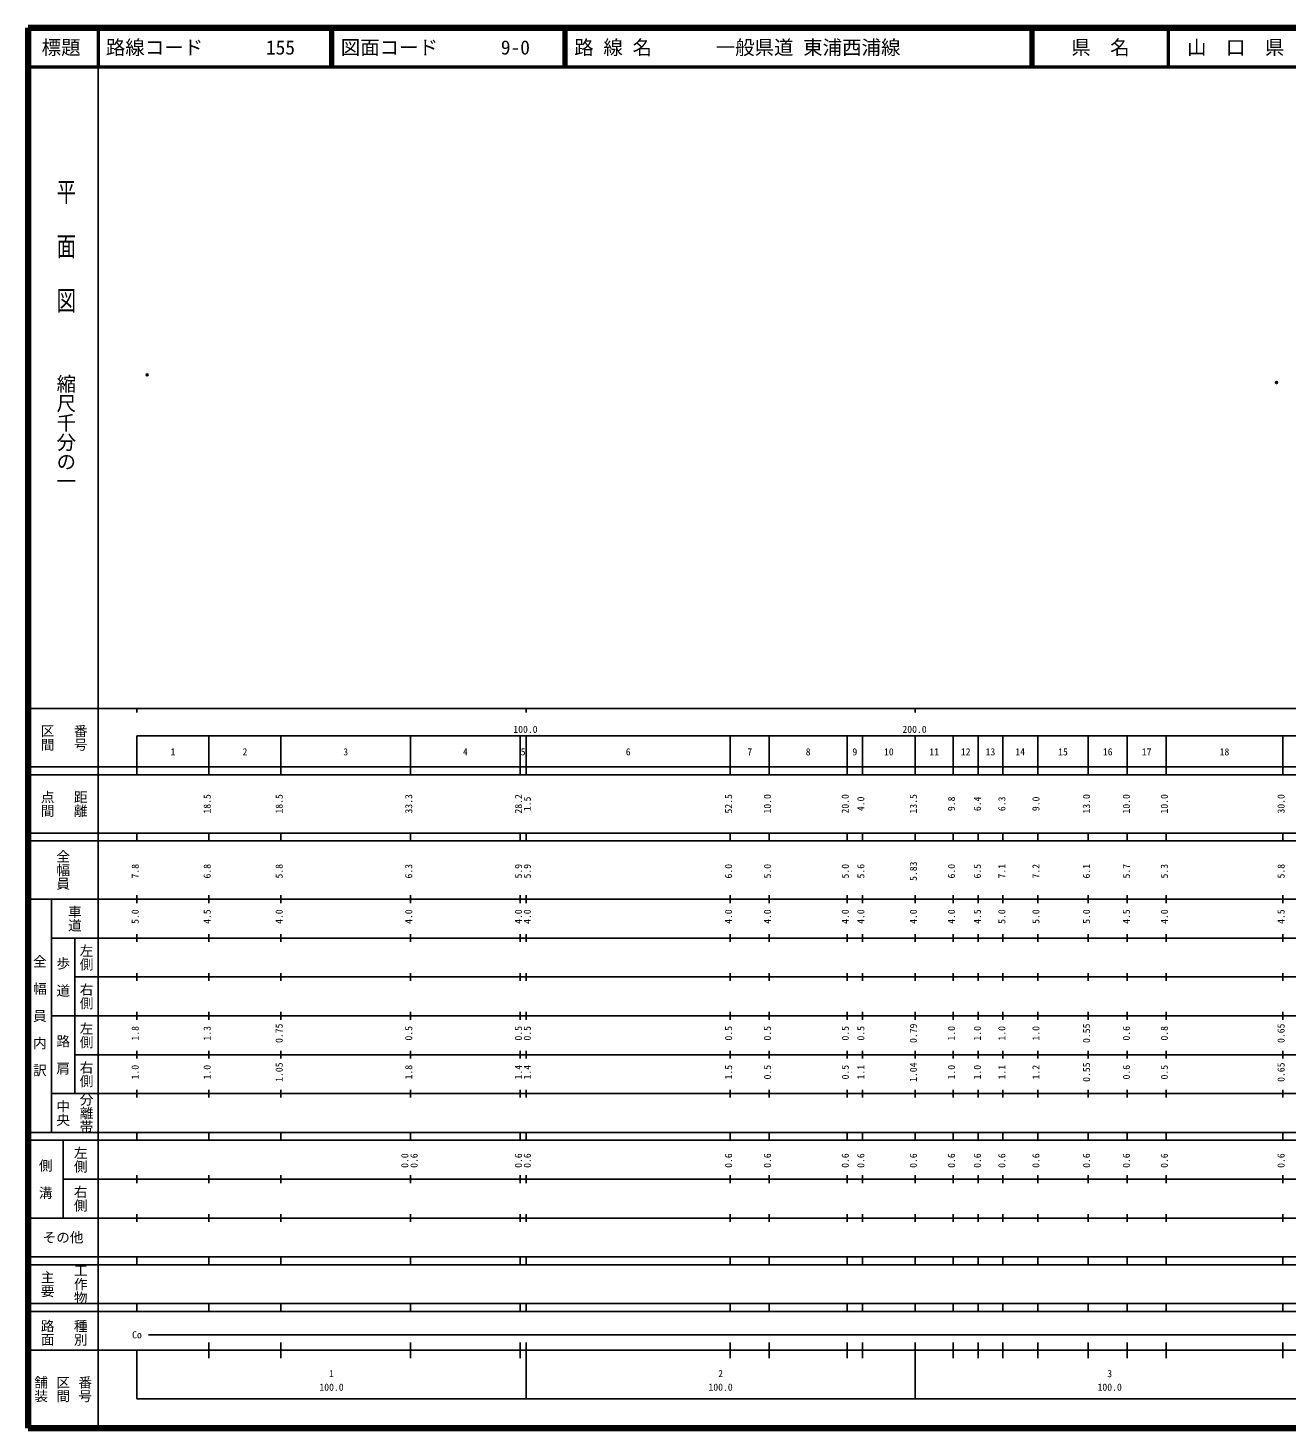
# Model space of a CAD drawing. Units: millimetres on the paper. Extents: x 40 to 680, y 20 to 380.
# Drawn here: x 40 to 363.6, y 20 to 380 of the extents above; entities that cross this region are included whole.
import ezdxf
from ezdxf.enums import TextEntityAlignment as Align

# ---------------------------------------------------------------- set-up
doc = ezdxf.new("R2010")
doc.units = ezdxf.units.MM
doc.header["$PDMODE"] = 32
doc.header["$PDSIZE"] = 0.5
doc.layers.add('M-OTRS', color=6, linetype='Continuous')
doc.layers.add('M-TTL-TXT', color=7, linetype='Continuous')
for name, color, linetype, lineweight in [('M-TTL', 2, 'Continuous', 140), ('M-TTL-BAND', 7, 'Continuous', 25), ('M-TTL-LINE', 7, 'Continuous', 50)]:
    doc.layers.add(name, color=color, linetype=linetype, lineweight=lineweight)
doc.styles.add('@ＭＳ ゴシック', font='')
doc.styles.add('ＭＳ ゴシック', font='')
doc.styles.get('@ＭＳ ゴシック').set_extended_font_data('@MS Gothic')
doc.styles.get('ＭＳ ゴシック').set_extended_font_data('MS Gothic')

msp = doc.modelspace()

# ---------------------------------------------------------------- linework, layer by layer
at = {"layer": 'M-OTRS'}
for p in [(70.655, 290.802), (360.908, 288.825)]:
    msp.add_point(p, dxfattribs=at)
at = {"layer": 'M-TTL'}
for p, q in [((40, 380), (40, 20)), ((680, 380), (40, 380)), ((40, 20), (680, 20))]:
    msp.add_line(p, q, dxfattribs=at)
at = {"layer": 'M-TTL-BAND'}
for p, q in [((58, 370), (58, 20)), ((40, 205), (579, 205)), ((68, 205), (68, 204)), ((168, 205), (168, 204)), ((268, 205), (268, 204)), ((68, 198), (579, 198)), ((68, 198), (68, 188)), ((86.5, 188), (86.5, 198)), ((105, 188), (105, 198)), ((138.3, 188), (138.3, 198)), ((166.5, 188), (166.5, 198)), ((168, 188), (168, 198)), ((220.5, 188), (220.5, 198)), ((230.5, 188), (230.5, 198)), ((250.5, 188), (250.5, 198)), ((254.5, 188), (254.5, 198)), ((268, 188), (268, 198)), ((277.8, 188), (277.8, 198)), ((284.2, 188), (284.2, 198)), ((290.5, 188), (290.5, 198)), ((299.5, 188), (299.5, 198)), ((312.5, 188), (312.5, 198)), ((322.5, 188), (322.5, 198)), ((332.5, 188), (332.5, 198)), ((362.5, 188), (362.5, 198)), ((40, 190), (579, 190)), ((40, 188), (579, 188)), ((40, 173), (579, 173)), ((68, 171), (68, 173)), ((86.5, 171), (86.5, 173)), ((105, 171), (105, 173)), ((138.3, 171), (138.3, 173)), ((166.5, 171), (166.5, 173)), ((168, 171), (168, 173)), ((220.5, 171), (220.5, 173)), ((230.5, 171), (230.5, 173)), ((250.5, 171), (250.5, 173)), ((254.5, 171), (254.5, 173)), ((268, 171), (268, 173)), ((277.8, 171), (277.8, 173)), ((284.2, 171), (284.2, 173)), ((290.5, 171), (290.5, 173)), ((299.5, 171), (299.5, 173)), ((312.5, 171), (312.5, 173)), ((322.5, 171), (322.5, 173)), ((332.5, 171), (332.5, 173)), ((362.5, 171), (362.5, 173)), ((40, 171), (579, 171)), ((40, 156), (579, 156)), ((46, 96), (46, 156)), ((68, 155), (68, 157)), ((86.5, 155), (86.5, 157)), ((105, 155), (105, 157)), ((138.3, 155), (138.3, 157)), ((166.5, 155), (166.5, 157)), ((168, 155), (168, 157)), ((220.5, 155), (220.5, 157)), ((230.5, 155), (230.5, 157)), ((250.5, 155), (250.5, 157)), ((254.5, 155), (254.5, 157)), ((268, 155), (268, 157)), ((277.8, 155), (277.8, 157)), ((284.2, 155), (284.2, 157)), ((290.5, 155), (290.5, 157)), ((299.5, 155), (299.5, 157)), ((312.5, 155), (312.5, 157)), ((322.5, 155), (322.5, 157)), ((332.5, 155), (332.5, 157)), ((362.5, 155), (362.5, 157)), ((46, 146), (579, 146)), ((52, 146), (52, 106)), ((68, 145), (68, 147)), ((86.5, 145), (86.5, 147)), ((105, 145), (105, 147)), ((138.3, 145), (138.3, 147)), ((166.5, 145), (166.5, 147)), ((168, 145), (168, 147)), ((220.5, 145), (220.5, 147)), ((230.5, 145), (230.5, 147)), ((250.5, 145), (250.5, 147)), ((254.5, 145), (254.5, 147)), ((268, 145), (268, 147)), ((277.8, 145), (277.8, 147)), ((284.2, 145), (284.2, 147)), ((290.5, 145), (290.5, 147)), ((299.5, 145), (299.5, 147)), ((312.5, 145), (312.5, 147)), ((322.5, 145), (322.5, 147)), ((332.5, 145), (332.5, 147)), ((362.5, 145), (362.5, 147)), ((68, 135), (68, 137)), ((86.5, 135), (86.5, 137)), ((105, 135), (105, 137)), ((138.3, 135), (138.3, 137)), ((166.5, 135), (166.5, 137)), ((168, 135), (168, 137)), ((220.5, 135), (220.5, 137)), ((230.5, 135), (230.5, 137)), ((250.5, 135), (250.5, 137)), ((254.5, 135), (254.5, 137)), ((268, 135), (268, 137)), ((277.8, 135), (277.8, 137)), ((284.2, 135), (284.2, 137)), ((290.5, 135), (290.5, 137)), ((299.5, 135), (299.5, 137)), ((312.5, 135), (312.5, 137)), ((322.5, 135), (322.5, 137)), ((332.5, 135), (332.5, 137)), ((362.5, 135), (362.5, 137)), ((52, 136), (579, 136)), ((46, 126), (579, 126)), ((68, 125), (68, 127)), ((86.5, 125), (86.5, 127)), ((105, 125), (105, 127)), ((138.3, 125), (138.3, 127)), ((166.5, 125), (166.5, 127)), ((168, 125), (168, 127)), ((220.5, 125), (220.5, 127)), ((230.5, 125), (230.5, 127)), ((250.5, 125), (250.5, 127)), ((254.5, 125), (254.5, 127)), ((268, 125), (268, 127)), ((277.8, 125), (277.8, 127)), ((284.2, 125), (284.2, 127)), ((290.5, 125), (290.5, 127)), ((299.5, 125), (299.5, 127)), ((312.5, 125), (312.5, 127)), ((322.5, 125), (322.5, 127)), ((332.5, 125), (332.5, 127)), ((362.5, 125), (362.5, 127)), ((52, 116), (579, 116)), ((68, 115), (68, 117)), ((86.5, 115), (86.5, 117)), ((105, 115), (105, 117)), ((138.3, 115), (138.3, 117)), ((166.5, 115), (166.5, 117)), ((168, 115), (168, 117)), ((220.5, 115), (220.5, 117)), ((230.5, 115), (230.5, 117)), ((250.5, 115), (250.5, 117)), ((254.5, 115), (254.5, 117)), ((268, 115), (268, 117)), ((277.8, 115), (277.8, 117)), ((284.2, 115), (284.2, 117)), ((290.5, 115), (290.5, 117)), ((299.5, 115), (299.5, 117)), ((312.5, 115), (312.5, 117)), ((322.5, 115), (322.5, 117)), ((332.5, 115), (332.5, 117)), ((362.5, 115), (362.5, 117)), ((46, 106), (579, 106)), ((68, 105), (68, 107)), ((86.5, 105), (86.5, 107)), ((105, 105), (105, 107)), ((138.3, 105), (138.3, 107)), ((166.5, 105), (166.5, 107)), ((168, 105), (168, 107)), ((220.5, 105), (220.5, 107)), ((230.5, 105), (230.5, 107)), ((250.5, 105), (250.5, 107)), ((254.5, 105), (254.5, 107)), ((268, 105), (268, 107)), ((277.8, 105), (277.8, 107)), ((284.2, 105), (284.2, 107)), ((290.5, 105), (290.5, 107)), ((299.5, 105), (299.5, 107)), ((312.5, 105), (312.5, 107)), ((322.5, 105), (322.5, 107)), ((332.5, 105), (332.5, 107)), ((362.5, 105), (362.5, 107)), ((40, 96), (579, 96)), ((40, 94), (579, 94)), ((49, 94), (49, 74)), ((68, 94), (68, 96)), ((86.5, 94), (86.5, 96)), ((105, 94), (105, 96)), ((138.3, 94), (138.3, 96)), ((166.5, 94), (166.5, 96)), ((168, 94), (168, 96)), ((220.5, 94), (220.5, 96)), ((230.5, 94), (230.5, 96)), ((250.5, 94), (250.5, 96)), ((254.5, 94), (254.5, 96)), ((268, 94), (268, 96)), ((277.8, 94), (277.8, 96)), ((284.2, 94), (284.2, 96)), ((290.5, 94), (290.5, 96)), ((299.5, 94), (299.5, 96)), ((312.5, 94), (312.5, 96)), ((322.5, 94), (322.5, 96)), ((332.5, 94), (332.5, 96)), ((362.5, 94), (362.5, 96)), ((49, 84), (579, 84)), ((68, 83), (68, 85)), ((86.5, 83), (86.5, 85)), ((105, 83), (105, 85)), ((138.3, 83), (138.3, 85)), ((166.5, 83), (166.5, 85)), ((168, 83), (168, 85)), ((220.5, 83), (220.5, 85)), ((230.5, 83), (230.5, 85)), ((250.5, 83), (250.5, 85)), ((254.5, 83), (254.5, 85)), ((268, 83), (268, 85)), ((277.8, 83), (277.8, 85)), ((284.2, 83), (284.2, 85)), ((290.5, 83), (290.5, 85)), ((299.5, 83), (299.5, 85)), ((312.5, 83), (312.5, 85)), ((322.5, 83), (322.5, 85)), ((332.5, 83), (332.5, 85)), ((362.5, 83), (362.5, 85)), ((40, 74), (579, 74)), ((68, 73), (68, 75)), ((86.5, 73), (86.5, 75)), ((105, 73), (105, 75)), ((138.3, 73), (138.3, 75)), ((166.5, 73), (166.5, 75)), ((168, 73), (168, 75)), ((220.5, 73), (220.5, 75)), ((230.5, 73), (230.5, 75)), ((250.5, 73), (250.5, 75)), ((254.5, 73), (254.5, 75)), ((268, 73), (268, 75)), ((277.8, 73), (277.8, 75)), ((284.2, 73), (284.2, 75)), ((290.5, 73), (290.5, 75)), ((299.5, 73), (299.5, 75)), ((312.5, 73), (312.5, 75)), ((322.5, 73), (322.5, 75)), ((332.5, 73), (332.5, 75)), ((362.5, 73), (362.5, 75)), ((40, 64), (579, 64)), ((40, 62), (579, 62)), ((68, 62), (68, 64)), ((86.5, 62), (86.5, 64)), ((105, 62), (105, 64)), ((138.3, 62), (138.3, 64)), ((166.5, 62), (166.5, 64)), ((168, 62), (168, 64)), ((220.5, 62), (220.5, 64)), ((230.5, 62), (230.5, 64)), ((250.5, 62), (250.5, 64)), ((254.5, 62), (254.5, 64)), ((268, 62), (268, 64)), ((277.8, 62), (277.8, 64)), ((284.2, 62), (284.2, 64)), ((290.5, 62), (290.5, 64)), ((299.5, 62), (299.5, 64)), ((312.5, 62), (312.5, 64)), ((322.5, 62), (322.5, 64)), ((332.5, 62), (332.5, 64)), ((362.5, 62), (362.5, 64)), ((40, 52), (579, 52)), ((68, 50), (68, 52)), ((86.5, 50), (86.5, 52)), ((105, 50), (105, 52)), ((138.3, 50), (138.3, 52)), ((166.5, 50), (166.5, 52)), ((168, 50), (168, 52)), ((220.5, 50), (220.5, 52)), ((230.5, 50), (230.5, 52)), ((250.5, 50), (250.5, 52)), ((254.5, 50), (254.5, 52)), ((268, 50), (268, 52)), ((277.8, 50), (277.8, 52)), ((284.2, 50), (284.2, 52)), ((290.5, 50), (290.5, 52)), ((299.5, 50), (299.5, 52)), ((312.5, 50), (312.5, 52)), ((322.5, 50), (322.5, 52)), ((332.5, 50), (332.5, 52)), ((362.5, 50), (362.5, 52)), ((40, 50), (579, 50)), ((71, 44), (565, 44)), ((40, 40), (579, 40)), ((68, 40), (68, 27.5)), ((86.5, 38), (86.5, 42)), ((105, 38), (105, 42)), ((138.3, 38), (138.3, 42)), ((166.5, 38), (166.5, 42)), ((168, 27.5), (168, 42)), ((220.5, 38), (220.5, 42)), ((230.5, 38), (230.5, 42)), ((250.5, 38), (250.5, 42)), ((254.5, 38), (254.5, 42)), ((268, 27.5), (268, 42)), ((277.8, 38), (277.8, 42)), ((284.2, 38), (284.2, 42)), ((290.5, 38), (290.5, 42)), ((299.5, 38), (299.5, 42)), ((312.5, 38), (312.5, 42)), ((322.5, 38), (322.5, 42)), ((332.5, 38), (332.5, 42)), ((362.5, 38), (362.5, 42)), ((68, 27.5), (579, 27.5))]:
    msp.add_line(p, q, dxfattribs=at)
at = {"layer": 'M-TTL-LINE'}
for p, q in [((58, 380), (58, 370)), ((117.75, 380), (117.75, 370)), ((118.25, 380), (118.25, 370)), ((177.75, 380), (177.75, 370)), ((178.25, 380), (178.25, 370)), ((297.75, 380), (297.75, 370)), ((298.25, 380), (298.25, 370)), ((333, 380), (333, 370)), ((40, 370), (680, 370))]:
    msp.add_line(p, q, dxfattribs=at)

# ---------------------------------------------------------------- texts
at = {"layer": 'M-TTL-BAND', "style": '@ＭＳ ゴシック', "width": 1.4}
msp.add_text('平  面  図', height=3.666, rotation=270, dxfattribs=at).set_placement((49.777, 306.475), align=Align.MIDDLE_RIGHT)
at = {"layer": 'M-TTL-BAND', "style": '@ＭＳ ゴシック'}
msp.add_text('縮尺千分の一', height=3.666, rotation=270, dxfattribs=at).set_placement((49.777, 261.03), align=Align.MIDDLE_RIGHT)
for s, p in [('区間', (45, 197.5)), ('番号', (53.5, 197.5)), ('点間', (45, 180.5)), ('距離', (53.5, 180.5)), ('全幅員', (49, 163.5)), ('車道', (52, 151)), ('左側', (55, 141)), ('全\u3000幅\u3000員\u3000内\u3000訳', (43, 126)), ('歩\u3000道', (49, 136)), ('右側', (55, 131)), ('左側', (55, 121)), ('路\u3000肩', (49, 116)), ('右側', (55, 111)), ('分離帯', (55, 101)), ('中央', (49, 101)), ('左側', (53.5, 89)), ('側\u3000溝', (44.5, 84)), ('右側', (53.5, 79)), ('工作物', (53.5, 57)), ('主要', (45, 57)), ('路面', (45, 44.5)), ('種別', (53.5, 44.5)), ('舗装', (43.333, 30)), ('区間', (49, 30)), ('番号', (54.667, 30))]:
    msp.add_text(s, height=2.566, rotation=270, dxfattribs=at).set_placement(p, align=Align.MIDDLE_CENTER)
at = {"layer": 'M-TTL-BAND', "style": 'ＭＳ ゴシック'}
for s, p in [('100.0', (167.844, 198.195)), ('200.0', (267.844, 198.195)), ('1', (77.25, 192.405)), ('2', (95.75, 192.405)), ('3', (121.65, 192.405)), ('4', (152.4, 192.405)), ('5', (167.25, 192.405)), ('6', (194.25, 192.405)), ('7', (225.5, 192.405)), ('8', (240.5, 192.405)), ('9', (252.5, 192.405)), ('10', (261.25, 192.405)), ('11', (272.9, 192.405)), ('12', (281, 192.405)), ('13', (287.35, 192.405)), ('14', (295, 192.405)), ('15', (306, 192.405)), ('16', (317.5, 192.405)), ('17', (327.5, 192.405)), ('18', (347.5, 192.405)), ('Co', (68, 42.5)), ('1', (118, 32.523)), ('2', (218, 32.523)), ('3', (318, 32.523)), ('100.0', (118, 29.033)), ('100.0', (218, 29.033)), ('100.0', (318, 29.033))]:
    msp.add_text(s, height=1.833, dxfattribs=at).set_placement(p, align=Align.BOTTOM_CENTER)
for s, p in [('18.5', (87.5, 180.5)), ('18.5', (106, 180.5)), ('33.3', (139.3, 180.5)), ('28.2', (167.5, 180.5)), ('1.5', (169.776, 180.5)), ('52.5', (221.5, 180.5)), ('10.0', (231.5, 180.5)), ('20.0', (251.5, 180.5)), ('4.0', (255.5, 180.5)), ('13.5', (269, 180.5)), ('9.8', (278.8, 180.5)), ('6.4', (285.45, 180.5)), ('6.3', (291.75, 180.5)), ('9.0', (300.5, 180.5)), ('13.0', (313.5, 180.5)), ('10.0', (323.75, 180.5)), ('10.0', (333.5, 180.5)), ('30.0', (363.5, 180.5)), ('7.8', (69, 163.174)), ('6.8', (87.5, 163.174)), ('5.8', (106, 163.174)), ('6.3', (139.3, 163.174)), ('5.9', (167.5, 163.174)), ('5.9', (169.776, 163.174)), ('6.0', (221.5, 163.174)), ('5.0', (231.5, 163.174)), ('5.0', (251.5, 163.174)), ('5.6', (255.5, 163.174)), ('5.83', (269, 163.174)), ('6.0', (278.8, 163.174)), ('6.5', (285.45, 163.174)), ('7.1', (291.75, 163.174)), ('7.2', (300.5, 163.174)), ('6.1', (313.5, 163.174)), ('5.7', (323.75, 163.174)), ('5.3', (333.5, 163.174)), ('5.8', (363.5, 163.174)), ('5.0', (69, 151.5)), ('4.5', (87.5, 151.5)), ('4.0', (106, 151.5)), ('4.0', (139.3, 151.5)), ('4.0', (167.5, 151.5)), ('4.0', (169.776, 151.5)), ('4.0', (221.5, 151.5)), ('4.0', (231.5, 151.5)), ('4.0', (251.5, 151.5)), ('4.0', (255.5, 151.5)), ('4.0', (269, 151.5)), ('4.0', (278.8, 151.5)), ('4.5', (285.45, 151.5)), ('5.0', (291.75, 151.5)), ('5.0', (300.5, 151.5)), ('5.0', (313.5, 151.5)), ('4.5', (323.75, 151.5)), ('4.0', (333.5, 151.5)), ('4.5', (363.5, 151.5)), ('1.8', (69, 121.5)), ('1.3', (87.5, 121.5)), ('0.75', (106, 121.5)), ('0.5', (139.3, 121.5)), ('0.5', (167.5, 121.5)), ('0.5', (169.776, 121.5)), ('0.5', (221.5, 121.5)), ('0.5', (231.5, 121.5)), ('0.5', (251.5, 121.5)), ('0.5', (255.5, 121.5)), ('0.79', (269, 121.5)), ('1.0', (278.8, 121.5)), ('1.0', (285.45, 121.5)), ('1.0', (291.75, 121.5)), ('1.0', (300.5, 121.5)), ('0.55', (313.5, 121.5)), ('0.6', (323.75, 121.5)), ('0.8', (333.5, 121.5)), ('0.65', (363.5, 121.5)), ('1.0', (69, 111.5)), ('1.0', (87.5, 111.5)), ('1.05', (106, 111.5)), ('1.8', (139.3, 111.5)), ('1.4', (167.5, 111.5)), ('1.4', (169.776, 111.5)), ('1.5', (221.5, 111.5)), ('0.5', (231.5, 111.5)), ('0.5', (251.5, 111.5)), ('1.1', (255.5, 111.5)), ('1.04', (269, 111.5)), ('1.0', (278.8, 111.5)), ('1.0', (285.45, 111.5)), ('1.1', (291.75, 111.5)), ('1.2', (300.5, 111.5)), ('0.55', (313.5, 111.5)), ('0.6', (323.75, 111.5)), ('0.5', (333.5, 111.5)), ('0.65', (363.5, 111.5)), ('0.0', (138.3, 88.764)), ('0.6', (140.67, 88.764)), ('0.6', (167.5, 88.764)), ('0.6', (169.776, 88.764)), ('0.6', (221.5, 88.764)), ('0.6', (231.5, 88.764)), ('0.6', (251.5, 88.764)), ('0.6', (255.5, 88.764)), ('0.6', (269, 88.764)), ('0.6', (278.8, 88.764)), ('0.6', (285.45, 88.764)), ('0.6', (291.75, 88.764)), ('0.6', (300.5, 88.764)), ('0.6', (313.5, 88.764)), ('0.6', (323.75, 88.764)), ('0.6', (333.5, 88.764)), ('0.6', (363.5, 88.764))]:
    msp.add_text(s, height=1.833, rotation=90, dxfattribs=at).set_placement(p, align=Align.BOTTOM_CENTER)
msp.add_text('その他', height=2.566, dxfattribs=at).set_placement((49, 69), align=Align.MIDDLE_CENTER)
at = {"layer": 'M-TTL-TXT', "style": 'ＭＳ ゴシック'}
for s, p in [('標題', (48.5, 375)), ('県\u3000名', (315.625, 375)), ('山\u3000口\u3000県', (350.375, 375))]:
    msp.add_text(s, height=3.666, dxfattribs=at).set_placement(p, align=Align.MIDDLE_CENTER)
for s, p in [('路線コード', (60, 375)), ('155', (101.142, 375)), ('図面コード', (120.38, 375)), ('9-0', (161.521, 375)), ('路 線 名', (180.38, 375)), ('一般県道 東浦西浦線', (216.734, 375))]:
    msp.add_text(s, height=3.666, dxfattribs=at).set_placement(p, align=Align.MIDDLE_LEFT)

doc.saveas('drawing.dxf')
